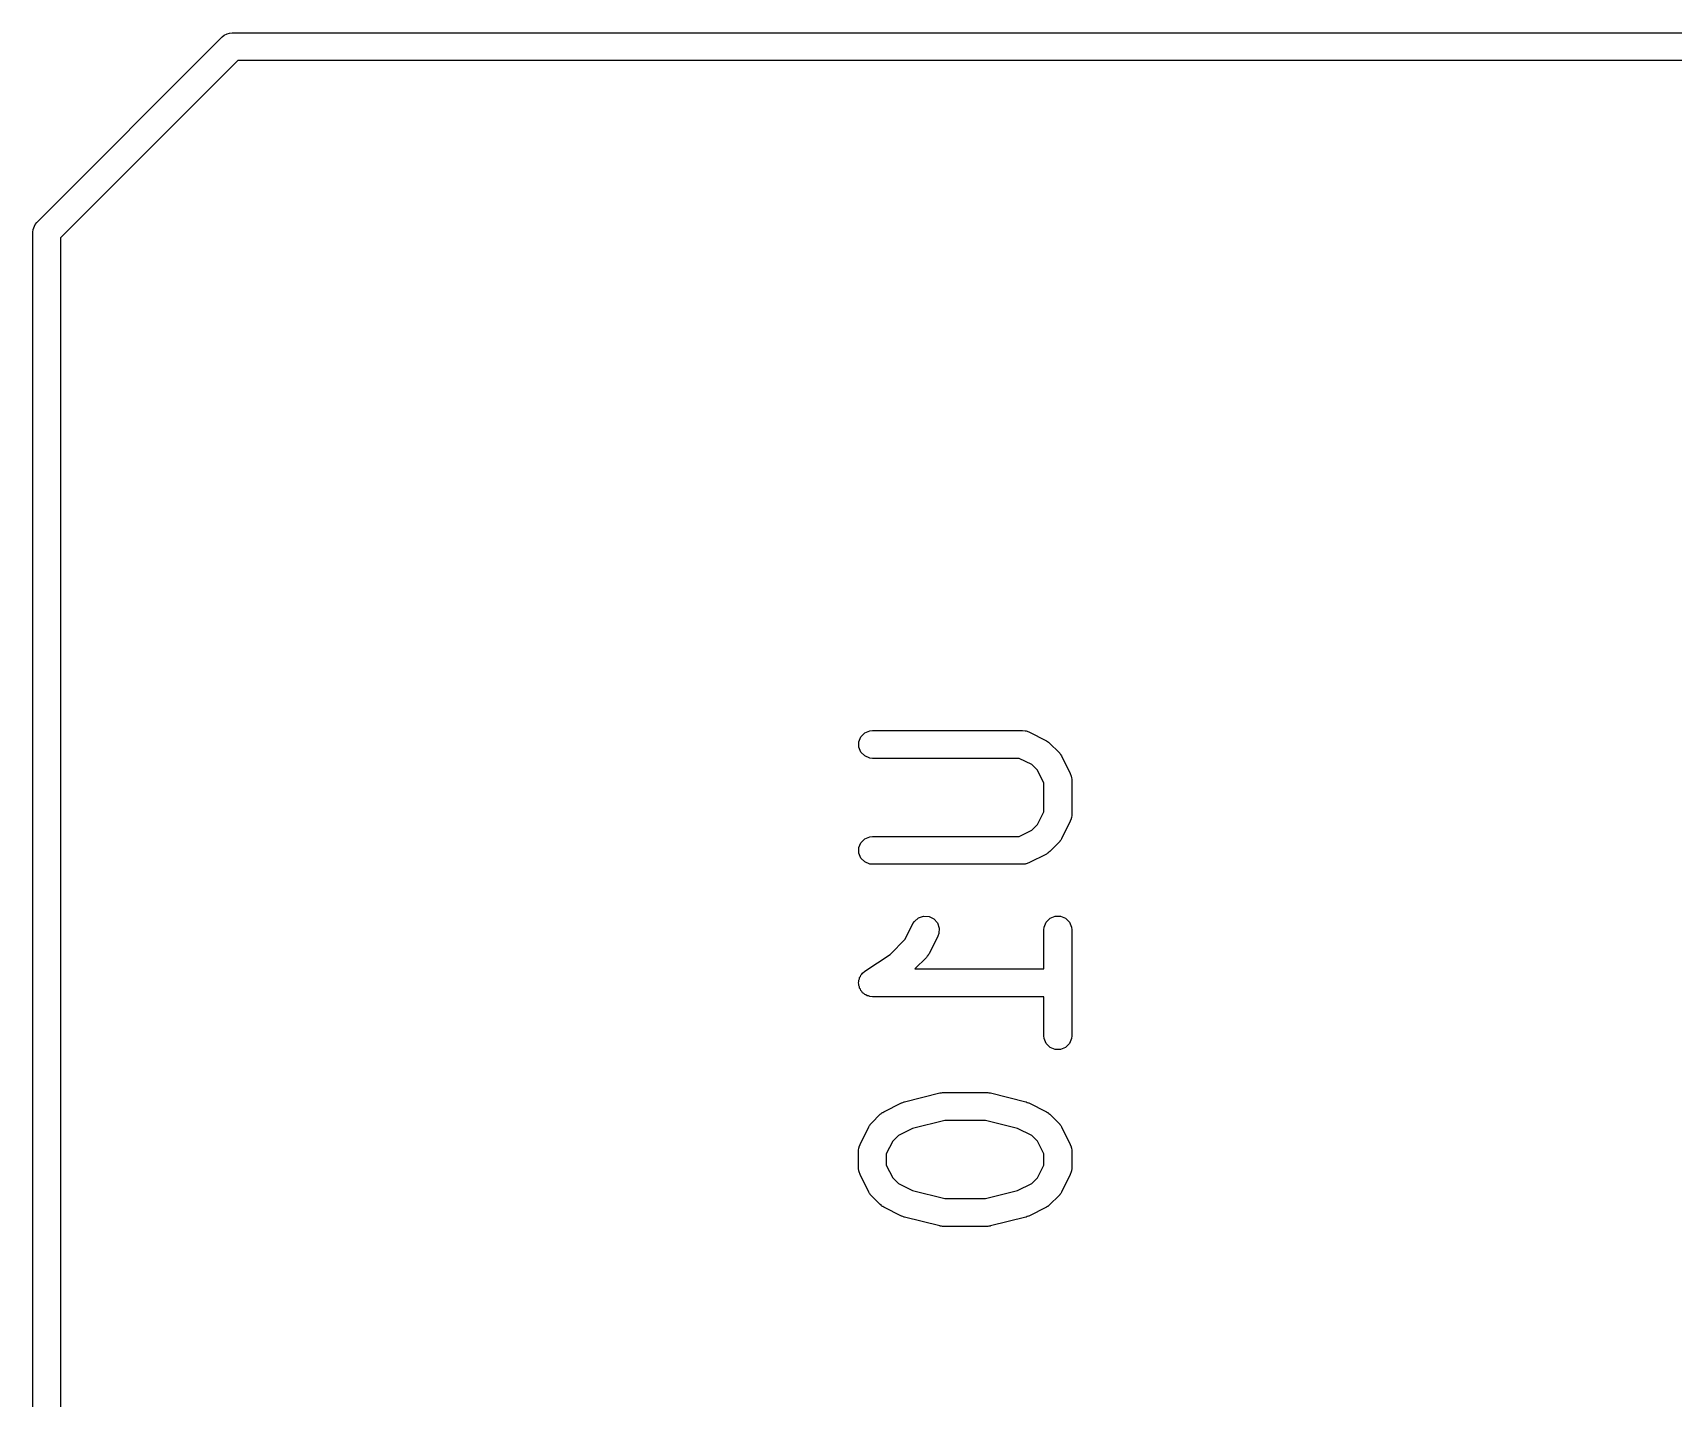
# Model space of a CAD drawing. Extents: x 3.93 to 7.47, y -4.9 to -2.95.
# Drawn here: x 5.9809 to 6.3293, y -3.6296 to -3.3397 of the extents above; entities that cross this region are included whole.
import ezdxf

# ---------------------------------------------------------------- set-up
doc = ezdxf.new("R2010")
doc.units = 0
doc.header["$MEASUREMENT"] = 0
doc.layers.add('BLACK', color=7, linetype='CONTINUOUS')

msp = doc.modelspace()

# ---------------------------------------------------------------- linework, layer by layer
at = {"layer": 'BLACK', "linetype": 'CONTINUOUS'}
for p, q in [((5.98174, -3.37995), (6.02111, -3.34058)), ((6.02111, -3.34058), (6.02155, -3.34021)), ((6.02155, -3.34021), (6.02218, -3.33995)), ((6.02218, -3.33995), (6.02262, -3.33977)), ((6.02262, -3.33977), (6.02319, -3.33971)), ((6.02319, -3.33971), (6.37753, -3.33971)), ((6.02442, -3.34562), (5.98678, -3.38326)), ((6.37457, -3.34562), (6.02442, -3.34562)), ((5.98087, -3.38204), (5.98093, -3.38146)), ((5.98087, -3.73637), (5.98087, -3.38204)), ((5.98093, -3.38146), (5.98137, -3.3804)), ((5.98137, -3.3804), (5.98174, -3.37995)), ((5.98678, -3.38326), (5.98678, -3.73341)), ((6.15632, -3.4902), (6.15676, -3.48913)), ((6.15632, -3.49135), (6.15632, -3.4902)), ((6.15676, -3.48913), (6.15757, -3.48832)), ((6.15757, -3.48832), (6.15863, -3.48788)), ((6.15863, -3.48788), (6.15921, -3.48782)), ((6.15921, -3.48782), (6.19108, -3.48782)), ((6.19108, -3.48782), (6.19166, -3.48788)), ((6.19166, -3.48788), (6.19176, -3.48792)), ((6.19176, -3.48792), (6.19186, -3.48792)), ((6.19186, -3.48792), (6.1924, -3.48813)), ((6.1924, -3.48813), (6.19615, -3.49001)), ((6.19615, -3.49001), (6.1964, -3.49016)), ((6.1964, -3.49016), (6.19647, -3.49019)), ((6.19647, -3.49019), (6.19655, -3.49026)), ((6.19655, -3.49026), (6.19664, -3.49031)), ((6.19664, -3.49031), (6.19669, -3.49037)), ((6.19669, -3.49037), (6.19692, -3.49056)), ((6.19692, -3.49056), (6.19879, -3.49243)), ((6.15676, -3.49241), (6.15632, -3.49135)), ((6.15757, -3.49323), (6.15676, -3.49241)), ((6.15863, -3.49367), (6.15757, -3.49323)), ((6.15921, -3.49373), (6.15863, -3.49367)), ((6.19038, -3.49373), (6.15921, -3.49373)), ((6.19308, -3.49507), (6.19038, -3.49373)), ((6.19879, -3.49243), (6.19898, -3.49266)), ((6.19898, -3.49266), (6.19904, -3.49271)), ((6.19904, -3.49271), (6.19909, -3.4928)), ((6.19909, -3.4928), (6.19916, -3.49288)), ((6.19916, -3.49288), (6.19919, -3.49295)), ((6.19919, -3.49295), (6.19935, -3.4932)), ((6.19935, -3.4932), (6.20122, -3.49695)), ((6.19428, -3.49627), (6.19308, -3.49507)), ((6.19563, -3.49897), (6.19428, -3.49627)), ((6.20122, -3.49695), (6.20143, -3.49749)), ((6.20143, -3.49749), (6.20144, -3.4976)), ((6.20144, -3.4976), (6.20148, -3.4977)), ((6.20148, -3.4977), (6.20153, -3.49827)), ((6.19563, -3.50507), (6.19563, -3.49897)), ((6.20153, -3.49827), (6.20153, -3.50577)), ((6.19428, -3.50777), (6.19563, -3.50507)), ((6.19308, -3.50897), (6.19428, -3.50777)), ((6.20122, -3.50709), (6.19935, -3.51084)), ((6.20143, -3.50655), (6.20122, -3.50709)), ((6.20144, -3.50645), (6.20143, -3.50655)), ((6.20148, -3.50635), (6.20144, -3.50645)), ((6.20153, -3.50577), (6.20148, -3.50635)), ((6.15632, -3.51269), (6.15676, -3.51163)), ((6.15676, -3.51163), (6.15757, -3.51081)), ((6.15757, -3.51081), (6.15863, -3.51037)), ((6.15863, -3.51037), (6.15921, -3.51032)), ((6.15921, -3.51032), (6.19038, -3.51032)), ((6.19038, -3.51032), (6.19308, -3.50897)), ((6.19879, -3.51161), (6.19692, -3.51348)), ((6.19898, -3.51138), (6.19879, -3.51161)), ((6.19904, -3.51133), (6.19898, -3.51138)), ((6.19909, -3.51124), (6.19904, -3.51133)), ((6.19916, -3.51116), (6.19909, -3.51124)), ((6.19919, -3.51109), (6.19916, -3.51116)), ((6.19935, -3.51084), (6.19919, -3.51109)), ((6.15632, -3.51385), (6.15632, -3.51269)), ((6.15676, -3.51491), (6.15632, -3.51385)), ((6.15757, -3.51573), (6.15676, -3.51491)), ((6.19615, -3.51404), (6.1924, -3.51591)), ((6.1964, -3.51388), (6.19615, -3.51404)), ((6.19647, -3.51385), (6.1964, -3.51388)), ((6.19655, -3.51378), (6.19647, -3.51385)), ((6.19664, -3.51373), (6.19655, -3.51378)), ((6.19669, -3.51367), (6.19664, -3.51373)), ((6.19692, -3.51348), (6.19669, -3.51367)), ((6.15863, -3.51617), (6.15757, -3.51573)), ((6.15921, -3.51622), (6.15863, -3.51617)), ((6.19108, -3.51622), (6.15921, -3.51622)), ((6.19166, -3.51617), (6.19108, -3.51622)), ((6.19176, -3.51613), (6.19166, -3.51617)), ((6.19186, -3.51612), (6.19176, -3.51613)), ((6.1924, -3.51591), (6.19186, -3.51612)), ((6.16616, -3.53214), (6.16782, -3.52882)), ((6.16782, -3.52882), (6.16813, -3.52833)), ((6.16813, -3.52833), (6.169, -3.52758)), ((6.169, -3.52758), (6.17009, -3.52721)), ((6.17009, -3.52721), (6.17124, -3.5273)), ((6.17124, -3.5273), (6.17227, -3.52781)), ((6.17227, -3.52781), (6.17302, -3.52868)), ((6.17302, -3.52868), (6.17339, -3.52977)), ((6.19569, -3.52957), (6.19613, -3.5285)), ((6.19613, -3.5285), (6.19694, -3.52769)), ((6.19694, -3.52769), (6.19801, -3.52725)), ((6.19801, -3.52725), (6.19916, -3.52725)), ((6.19916, -3.52725), (6.20022, -3.52769)), ((6.20022, -3.52769), (6.20104, -3.5285)), ((6.20104, -3.5285), (6.20148, -3.52957)), ((6.16295, -3.53535), (6.16616, -3.53214)), ((6.1731, -3.53146), (6.17123, -3.53521)), ((6.17331, -3.53092), (6.1731, -3.53146)), ((6.17339, -3.52977), (6.17331, -3.53092)), ((6.19563, -3.53014), (6.19569, -3.52957)), ((6.19563, -3.53844), (6.19563, -3.53014)), ((6.20148, -3.52957), (6.20153, -3.53014)), ((6.20153, -3.53014), (6.20153, -3.55264)), ((6.15757, -3.53893), (6.16295, -3.53535)), ((6.17067, -3.53598), (6.16821, -3.53844)), ((6.17086, -3.53575), (6.17067, -3.53598)), ((6.17092, -3.5357), (6.17086, -3.53575)), ((6.17097, -3.53561), (6.17092, -3.5357)), ((6.17104, -3.53553), (6.17097, -3.53561)), ((6.17107, -3.53546), (6.17104, -3.53553)), ((6.17123, -3.53521), (6.17107, -3.53546)), ((6.15665, -3.54002), (6.15676, -3.53975)), ((6.15676, -3.53975), (6.15696, -3.53954)), ((6.15696, -3.53954), (6.15713, -3.5393)), ((6.15713, -3.5393), (6.15757, -3.53894)), ((6.15757, -3.53894), (6.15757, -3.53893)), ((6.15757, -3.53894), (6.15757, -3.53894)), ((6.15757, -3.53894), (6.15757, -3.53894)), ((6.16821, -3.53844), (6.19563, -3.53844)), ((6.15626, -3.54139), (6.15632, -3.5411)), ((6.15632, -3.54168), (6.15626, -3.54139)), ((6.15632, -3.54082), (6.15643, -3.54055)), ((6.15632, -3.5411), (6.15632, -3.54082)), ((6.15632, -3.54197), (6.15632, -3.54168)), ((6.15643, -3.54223), (6.15632, -3.54197)), ((6.15643, -3.54055), (6.15648, -3.54026)), ((6.15648, -3.54252), (6.15643, -3.54223)), ((6.15648, -3.54026), (6.15665, -3.54002)), ((6.15664, -3.54276), (6.15648, -3.54252)), ((6.15676, -3.54303), (6.15664, -3.54276)), ((6.15696, -3.54324), (6.15676, -3.54303)), ((6.15712, -3.54348), (6.15696, -3.54324)), ((6.15736, -3.54364), (6.15712, -3.54348)), ((6.15757, -3.54385), (6.15736, -3.54364)), ((6.15784, -3.54396), (6.15757, -3.54385)), ((6.15808, -3.54412), (6.15784, -3.54396)), ((6.15836, -3.54418), (6.15808, -3.54412)), ((6.15863, -3.54429), (6.15836, -3.54418)), ((6.1592, -3.54434), (6.15863, -3.54429)), ((6.15921, -3.54434), (6.1592, -3.54434)), ((6.19563, -3.54434), (6.15921, -3.54434)), ((6.15921, -3.54434), (6.15921, -3.54434)), ((6.15921, -3.54434), (6.15921, -3.54434)), ((6.19563, -3.55264), (6.19563, -3.54434)), ((6.19569, -3.55322), (6.19563, -3.55264)), ((6.19613, -3.55428), (6.19569, -3.55322)), ((6.20148, -3.55322), (6.20104, -3.55428)), ((6.20153, -3.55264), (6.20148, -3.55322)), ((6.19694, -3.5551), (6.19613, -3.55428)), ((6.19801, -3.55554), (6.19694, -3.5551)), ((6.19916, -3.55554), (6.19801, -3.55554)), ((6.20022, -3.5551), (6.19916, -3.55554)), ((6.20104, -3.55428), (6.20022, -3.5551)), ((6.16164, -3.56875), (6.16539, -3.56687)), ((6.16539, -3.56687), (6.16543, -3.56686)), ((6.16543, -3.56686), (6.16545, -3.56684)), ((6.16545, -3.56684), (6.16569, -3.56676)), ((6.16569, -3.56676), (6.16593, -3.56667)), ((6.16593, -3.56667), (6.16595, -3.56666)), ((6.16595, -3.56666), (6.16599, -3.56665)), ((6.16599, -3.56665), (6.17349, -3.56477)), ((6.17349, -3.56477), (6.17359, -3.56476)), ((6.17359, -3.56476), (6.17363, -3.56474)), ((6.17363, -3.56474), (6.17385, -3.56472)), ((6.17385, -3.56472), (6.17407, -3.56469)), ((6.17407, -3.56469), (6.17411, -3.5647)), ((6.17411, -3.5647), (6.17421, -3.56469)), ((6.17421, -3.56469), (6.18358, -3.56469)), ((6.18358, -3.56469), (6.18368, -3.5647)), ((6.18368, -3.5647), (6.18373, -3.56469)), ((6.18373, -3.56469), (6.18394, -3.56472)), ((6.18394, -3.56472), (6.18416, -3.56474)), ((6.18416, -3.56474), (6.1842, -3.56476)), ((6.1842, -3.56476), (6.1843, -3.56477)), ((6.1843, -3.56477), (6.1918, -3.56665)), ((6.1918, -3.56665), (6.19184, -3.56666)), ((6.19184, -3.56666), (6.19186, -3.56667)), ((6.19186, -3.56667), (6.1921, -3.56676)), ((6.1921, -3.56676), (6.19234, -3.56684)), ((6.19234, -3.56684), (6.19236, -3.56686)), ((6.19236, -3.56686), (6.1924, -3.56687)), ((6.1924, -3.56687), (6.19615, -3.56875)), ((6.15881, -3.5714), (6.159, -3.57117)), ((6.159, -3.57117), (6.16087, -3.5693)), ((6.16087, -3.5693), (6.1611, -3.56911)), ((6.1611, -3.56911), (6.16115, -3.56906)), ((6.16115, -3.56906), (6.16124, -3.569)), ((6.16124, -3.569), (6.16132, -3.56893)), ((6.16132, -3.56893), (6.16139, -3.5689)), ((6.16139, -3.5689), (6.16164, -3.56875)), ((6.17457, -3.57059), (6.16774, -3.5723)), ((6.18322, -3.57059), (6.17457, -3.57059)), ((6.19005, -3.5723), (6.18322, -3.57059)), ((6.19615, -3.56875), (6.1964, -3.5689)), ((6.1964, -3.5689), (6.19647, -3.56893)), ((6.19647, -3.56893), (6.19655, -3.569)), ((6.19655, -3.569), (6.19664, -3.56906)), ((6.19664, -3.56906), (6.19669, -3.56911)), ((6.19669, -3.56911), (6.19692, -3.5693)), ((6.19692, -3.5693), (6.19879, -3.57117)), ((6.19879, -3.57117), (6.19898, -3.5714)), ((6.15657, -3.57569), (6.15844, -3.57194)), ((6.15844, -3.57194), (6.1586, -3.57169)), ((6.1586, -3.57169), (6.15863, -3.57162)), ((6.15863, -3.57162), (6.1587, -3.57154)), ((6.1587, -3.57154), (6.15875, -3.57145)), ((6.15875, -3.57145), (6.15881, -3.5714)), ((6.16471, -3.57381), (6.16351, -3.57501)), ((6.16774, -3.5723), (6.16471, -3.57381)), ((6.19308, -3.57381), (6.19005, -3.5723)), ((6.19428, -3.57501), (6.19308, -3.57381)), ((6.19898, -3.5714), (6.19904, -3.57145)), ((6.19904, -3.57145), (6.19909, -3.57154)), ((6.19909, -3.57154), (6.19916, -3.57162)), ((6.19916, -3.57162), (6.19919, -3.57169)), ((6.19919, -3.57169), (6.19935, -3.57194)), ((6.19935, -3.57194), (6.20122, -3.57569)), ((6.15626, -3.57701), (6.15632, -3.57644)), ((6.15626, -3.58076), (6.15626, -3.57701)), ((6.15632, -3.57644), (6.15636, -3.57634)), ((6.15636, -3.57623), (6.15657, -3.57569)), ((6.15636, -3.57634), (6.15636, -3.57623)), ((6.16351, -3.57501), (6.16216, -3.57771)), ((6.16216, -3.57771), (6.16216, -3.58006)), ((6.19563, -3.57771), (6.19428, -3.57501)), ((6.19563, -3.58006), (6.19563, -3.57771)), ((6.20122, -3.57569), (6.20143, -3.57623)), ((6.20143, -3.57623), (6.20144, -3.57634)), ((6.20144, -3.57634), (6.20148, -3.57644)), ((6.20148, -3.57644), (6.20153, -3.57701)), ((6.20153, -3.57701), (6.20153, -3.58076)), ((6.15632, -3.58134), (6.15626, -3.58076)), ((6.15636, -3.58144), (6.15632, -3.58134)), ((6.15636, -3.58154), (6.15636, -3.58144)), ((6.15657, -3.58208), (6.15636, -3.58154)), ((6.16216, -3.58006), (6.16351, -3.58276)), ((6.19428, -3.58276), (6.19563, -3.58006)), ((6.20143, -3.58154), (6.20122, -3.58208)), ((6.20144, -3.58144), (6.20143, -3.58154)), ((6.20148, -3.58134), (6.20144, -3.58144)), ((6.20153, -3.58076), (6.20148, -3.58134)), ((6.15844, -3.58583), (6.15657, -3.58208)), ((6.16351, -3.58276), (6.16471, -3.58396)), ((6.16471, -3.58396), (6.16774, -3.58547)), ((6.19005, -3.58547), (6.19308, -3.58396)), ((6.19308, -3.58396), (6.19428, -3.58276)), ((6.20122, -3.58208), (6.19935, -3.58583)), ((6.1586, -3.58608), (6.15844, -3.58583)), ((6.15863, -3.58615), (6.1586, -3.58608)), ((6.1587, -3.58623), (6.15863, -3.58615)), ((6.15875, -3.58632), (6.1587, -3.58623)), ((6.15881, -3.58637), (6.15875, -3.58632)), ((6.159, -3.5866), (6.15881, -3.58637)), ((6.16087, -3.58847), (6.159, -3.5866)), ((6.1611, -3.58866), (6.16087, -3.58847)), ((6.16115, -3.58872), (6.1611, -3.58866)), ((6.16774, -3.58547), (6.17457, -3.58718)), ((6.17457, -3.58718), (6.18322, -3.58718)), ((6.18322, -3.58718), (6.19005, -3.58547)), ((6.19669, -3.58866), (6.19664, -3.58872)), ((6.19692, -3.58847), (6.19669, -3.58866)), ((6.19879, -3.5866), (6.19692, -3.58847)), ((6.19898, -3.58637), (6.19879, -3.5866)), ((6.19904, -3.58632), (6.19898, -3.58637)), ((6.19909, -3.58623), (6.19904, -3.58632)), ((6.19916, -3.58615), (6.19909, -3.58623)), ((6.19919, -3.58608), (6.19916, -3.58615)), ((6.19935, -3.58583), (6.19919, -3.58608)), ((6.16124, -3.58877), (6.16115, -3.58872)), ((6.16132, -3.58884), (6.16124, -3.58877)), ((6.16139, -3.58887), (6.16132, -3.58884)), ((6.16164, -3.58903), (6.16139, -3.58887)), ((6.16539, -3.5909), (6.16164, -3.58903)), ((6.16543, -3.59092), (6.16539, -3.5909)), ((6.16545, -3.59093), (6.16543, -3.59092)), ((6.16569, -3.59102), (6.16545, -3.59093)), ((6.16593, -3.59111), (6.16569, -3.59102)), ((6.16595, -3.59111), (6.16593, -3.59111)), ((6.16599, -3.59113), (6.16595, -3.59111)), ((6.17349, -3.593), (6.16599, -3.59113)), ((6.1918, -3.59113), (6.1843, -3.593)), ((6.19184, -3.59111), (6.1918, -3.59113)), ((6.19186, -3.59111), (6.19184, -3.59111)), ((6.1921, -3.59102), (6.19186, -3.59111)), ((6.19234, -3.59093), (6.1921, -3.59102)), ((6.19236, -3.59092), (6.19234, -3.59093)), ((6.1924, -3.5909), (6.19236, -3.59092)), ((6.19615, -3.58903), (6.1924, -3.5909)), ((6.1964, -3.58887), (6.19615, -3.58903)), ((6.19647, -3.58884), (6.1964, -3.58887)), ((6.19655, -3.58877), (6.19647, -3.58884)), ((6.19664, -3.58872), (6.19655, -3.58877)), ((6.17359, -3.59301), (6.17349, -3.593)), ((6.17363, -3.59303), (6.17359, -3.59301)), ((6.17385, -3.59305), (6.17363, -3.59303)), ((6.17407, -3.59308), (6.17385, -3.59305)), ((6.17411, -3.59308), (6.17407, -3.59308)), ((6.17421, -3.59309), (6.17411, -3.59308)), ((6.18358, -3.59309), (6.17421, -3.59309)), ((6.18368, -3.59308), (6.18358, -3.59309)), ((6.18373, -3.59308), (6.18368, -3.59308)), ((6.18394, -3.59305), (6.18373, -3.59308)), ((6.18416, -3.59303), (6.18394, -3.59305)), ((6.1842, -3.59301), (6.18416, -3.59303)), ((6.1843, -3.593), (6.1842, -3.59301))]:
    msp.add_line(p, q, dxfattribs=at)

doc.saveas('drawing.dxf')
